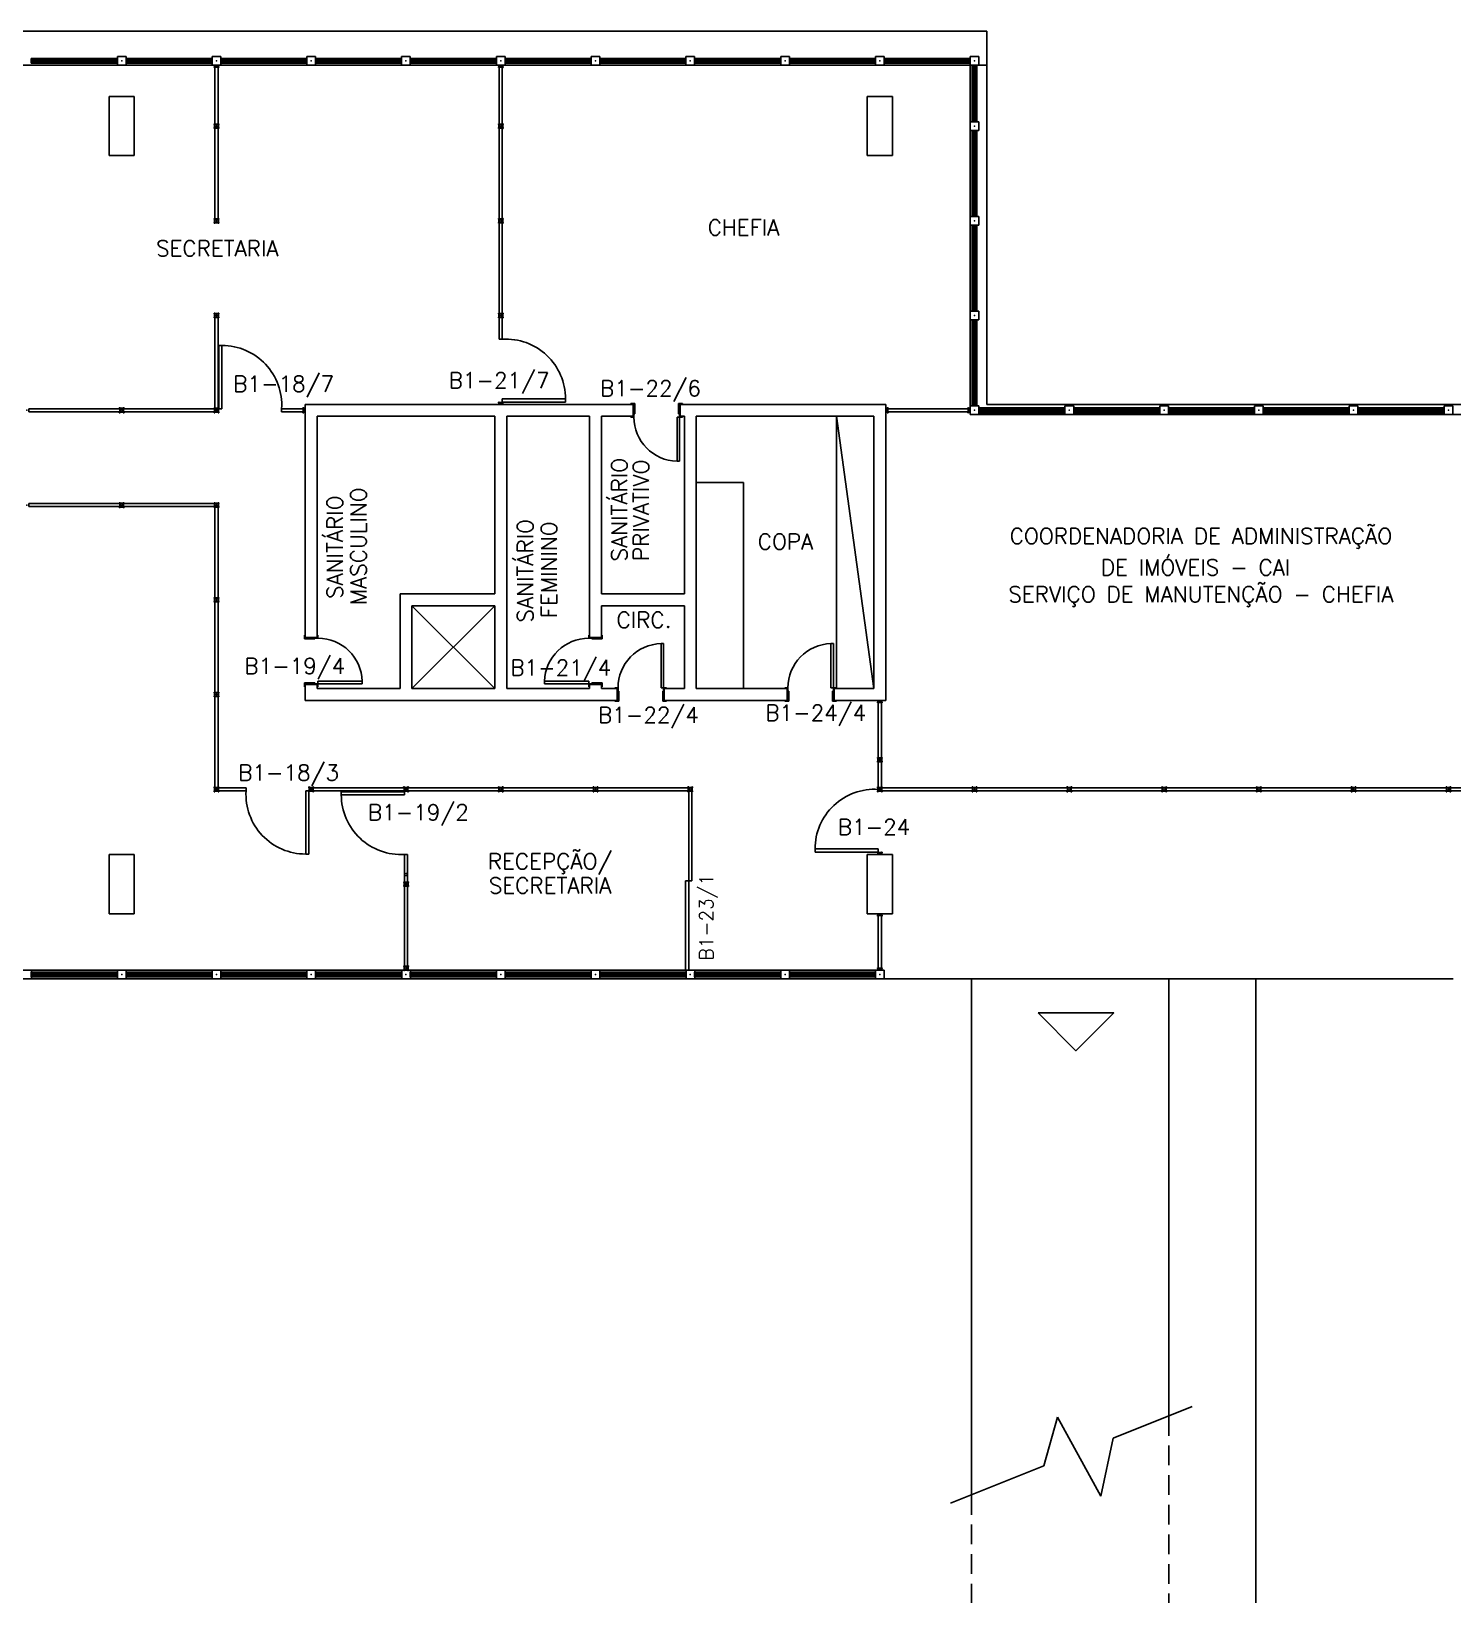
# Model space of a CAD drawing. Extents: x 297.6 to 386.7, y 146.5 to 187.4.
# Drawn here: x 318.1 to 336.1, y 166.28 to 186.08 of the extents above; entities that cross this region are included whole.
import ezdxf
from ezdxf.enums import TextEntityAlignment as Align

# ---------------------------------------------------------------- set-up
doc = ezdxf.new("R2010")
doc.units = 0
doc.header["$MEASUREMENT"] = 0
doc.linetypes.add('HIDDEN', pattern=[0.375, 0.25, -0.125])
doc.layers.get('0').update_dxf_attribs({"linetype": 'CONTINUOUS'})
for name, color, linetype in [('1', 1, 'CONTINUOUS'), ('ALV', 2, 'CONTINUOUS'), ('DIV', 2, 'CONTINUOUS'), ('ESPECIFICAÇÕES', 2, 'CONTINUOUS'), ('ESQ', 1, 'CONTINUOUS'), ('PEÇAS', 1, 'CONTINUOUS'), ('PILAR', 3, 'CONTINUOUS'), ('PISO', 1, 'CONTINUOUS'), ('PORTA', 2, 'CONTINUOUS'), ('TEXTO', 2, 'CONTINUOUS'), ('TEXTO-ENDEREÇO', 2, 'CONTINUOUS')]:
    doc.layers.add(name, color=color, linetype=linetype)
doc.styles.add('UNB-100', font='simplex.shx', dxfattribs={"height": 0.2})
doc.styles.add('UNB-100-1', font='simplex.shx', dxfattribs={"height": 0.2})

# ---------------------------------------------------------------- blocks, each defined once
blk = doc.blocks.new('DIVI12')
for p, q in [((-0.004, 0), (0.004, 0)), ((0, 0.004), (0, -0.004)), ((0.025, 0.02), (0.025, -0.02)), ((0.025, 0.02), (1.175, 0.02)), ((1.175, 0.02), (1.175, -0.02)), ((1.204, 0), (1.196, 0)), ((1.2, 0.004), (1.2, -0.004)), ((0.025, -0.02), (1.175, -0.02))]:
    blk.add_line(p, q)
blk = doc.blocks.new('MONT')
for p, q in [((-0.03, 0.03), (-0.03, 0.02)), ((-0.02, 0.03), (-0.03, 0.03)), ((-0.03, 0.02), (-0.025, 0.02)), ((-0.025, -0.02), (-0.025, 0.02)), ((-0.02, 0.025), (-0.02, 0.03)), ((-0.02, 0.025), (0.02, 0.025)), ((0.02, 0.02), (-0.02, 0.02)), ((-0.02, 0.02), (-0.02, -0.02)), ((-0.004, 0), (0.004, 0)), ((0, 0.004), (0, -0.004)), ((0.02, 0.03), (0.02, 0.025)), ((0.02, 0.03), (0.03, 0.03)), ((0.02, -0.02), (0.02, 0.02)), ((0.025, 0.02), (0.025, -0.02)), ((0.025, 0.02), (0.03, 0.02)), ((0.03, 0.03), (0.03, 0.02)), ((-0.025, -0.02), (-0.03, -0.02)), ((-0.03, -0.02), (-0.03, -0.03)), ((-0.03, -0.03), (-0.02, -0.03)), ((-0.02, -0.02), (0.02, -0.02)), ((0.02, -0.025), (-0.02, -0.025)), ((-0.02, -0.03), (-0.02, -0.025)), ((0.02, -0.03), (0.02, -0.025)), ((0.03, -0.03), (0.02, -0.03)), ((0.025, -0.02), (0.03, -0.02)), ((0.03, -0.02), (0.03, -0.03))]:
    blk.add_line(p, q)
blk = doc.blocks.new('IMONT')
for p, q in [((0, 0.025), (0.02, 0.025)), ((0, 0.025), (0, -0.025)), ((0.02, 0.02), (0.005, 0.02)), ((0.005, 0.02), (0.005, -0.02)), ((0.02, 0.03), (0.02, 0.025)), ((0.02, 0.03), (0.03, 0.03)), ((0.02, -0.02), (0.02, 0.02)), ((0.025, 0.02), (0.025, -0.02)), ((0.025, 0.02), (0.03, 0.02)), ((0.03, 0.03), (0.03, 0.02)), ((0.02, -0.025), (0, -0.025)), ((0.005, -0.02), (0.02, -0.02)), ((0.02, -0.03), (0.02, -0.025)), ((0.03, -0.03), (0.02, -0.03)), ((0.025, -0.02), (0.03, -0.02)), ((0.03, -0.02), (0.03, -0.03))]:
    blk.add_line(p, q)
blk = doc.blocks.new('PDDIV12')
at = {"color": 2}
for p, q in [((-0.07, 0.82), (-0.07, 0.02)), ((-0.03, 0.02), (-0.03, 0.82)), ((-0.825, 0.02), (-1.175, 0.02)), ((-0.825, 0.02), (-0.825, -0.02)), ((-0.07, 0.02), (-0.03, 0.02)), ((-0.01, 0), (0.01, 0)), ((0, -0.01), (0, 0.01)), ((-1.175, -0.02), (-0.825, -0.02))]:
    blk.add_line(p, q, dxfattribs=at)
for p, q in [((-0.07, 0.82), (-0.03, 0.82)), ((-1.2, 0), (-1.21, 0)), ((-1.2, 0.01), (-1.2, -0.01)), ((-1.19, 0), (-1.2, 0)), ((-1.175, 0.02), (-1.175, -0.02))]:
    blk.add_line(p, q)
at = {"color": 1}
blk.add_arc((-0.071, 0.065), 0.755, 89.8981, 183.4171, dxfattribs=at)
blk = doc.blocks.new('PRTD6')
at = {"linetype": 'Continuous'}
for p, q in [((-0.04, 0.571), (-0.01, 0.571)), ((-0.626, 0), (-0.596, 0)), ((0, 0), (0.03, 0)), ((-0.626, -0.15), (-0.596, -0.15)), ((0, -0.15), (0.03, -0.15))]:
    blk.add_line(p, q, dxfattribs=at)
for p, q in [((-0.04, 0.01), (-0.04, 0.571)), ((-0.01, 0.571), (-0.01, 0.01)), ((-0.626, 0.01), (-0.626, 0)), ((-0.586, 0.01), (-0.626, 0.01)), ((-0.596, 0), (-0.596, -0.15)), ((-0.586, -0.03), (-0.586, 0.01)), ((-0.01, 0.01), (-0.04, 0.01)), ((-0.01, 0.01), (0.03, 0.01)), ((-0.01, -0.03), (-0.01, 0.01)), ((0, 0), (0, -0.15)), ((0.03, 0.01), (0.03, 0)), ((-0.626, -0.15), (-0.626, -0.16)), ((-0.626, -0.16), (-0.576, -0.16)), ((-0.576, -0.03), (-0.586, -0.03)), ((-0.576, -0.16), (-0.576, -0.03)), ((-0.02, -0.03), (-0.01, -0.03)), ((-0.02, -0.16), (-0.02, -0.03)), ((0.03, -0.16), (-0.02, -0.16)), ((0.03, -0.15), (0.03, -0.16))]:
    blk.add_line(p, q)
blk.add_arc((-0.025, 0.01), 0.561, 91.5322, 180, dxfattribs=at)

msp = doc.modelspace()

# ---------------------------------------------------------------- linework, layer by layer
at = {"layer": '1', "linetype": 'Continuous'}
for p, q in [((328.292, 177.751), (328.292, 181.201)), ((328.292, 181.201), (328.765, 177.751))]:
    msp.add_line(p, q, dxfattribs=at)
at = {"layer": '1'}
msp.add_lwpolyline([(330.845, 173.645), (331.324, 173.166), (331.803, 173.645)], close=True, dxfattribs=at)
at = {"layer": 'ALV', "linetype": 'Continuous'}
for p, q in [((321.565, 181.351), (321.565, 178.4)), ((325.716, 181.351), (321.565, 181.351)), ((321.715, 181.201), (321.715, 178.4)), ((323.965, 181.201), (321.715, 181.201)), ((323.965, 181.201), (323.965, 178.951)), ((324.115, 181.201), (324.115, 177.751)), ((325.165, 181.201), (324.115, 181.201)), ((325.165, 181.201), (325.165, 178.4)), ((325.315, 181.201), (325.315, 178.951)), ((325.716, 181.201), (325.315, 181.201)), ((325.716, 181.351), (325.716, 181.201)), ((328.915, 181.351), (326.312, 181.351)), ((326.312, 181.201), (326.312, 181.351)), ((326.365, 181.201), (326.312, 181.201)), ((326.365, 181.201), (326.365, 178.951)), ((326.515, 181.201), (326.515, 178.951)), ((328.765, 181.201), (326.515, 181.201)), ((328.765, 177.751), (328.765, 181.201)), ((328.915, 177.601), (328.915, 181.351)), ((322.765, 178.951), (322.765, 177.751)), ((322.765, 178.951), (323.965, 178.951)), ((322.915, 178.801), (322.915, 177.751)), ((322.915, 178.801), (323.965, 178.801)), ((323.965, 178.801), (323.965, 177.751)), ((325.315, 178.951), (326.365, 178.951)), ((325.315, 178.801), (325.315, 178.4)), ((325.315, 178.801), (326.365, 178.801)), ((326.365, 178.801), (326.365, 177.751)), ((326.515, 178.951), (326.515, 177.751)), ((321.565, 178.4), (321.715, 178.4)), ((325.165, 178.4), (325.315, 178.4)), ((321.565, 177.804), (321.565, 177.601)), ((321.715, 177.804), (321.565, 177.804)), ((321.715, 177.804), (321.715, 177.751)), ((321.715, 177.751), (321.715, 177.804)), ((325.165, 177.804), (325.165, 177.751)), ((325.315, 177.804), (325.165, 177.804)), ((325.315, 177.751), (325.315, 177.804)), ((321.715, 177.751), (322.765, 177.751)), ((322.915, 177.751), (323.965, 177.751)), ((324.115, 177.751), (325.165, 177.751)), ((325.315, 177.751), (325.515, 177.751)), ((325.515, 177.751), (325.515, 177.601)), ((326.111, 177.751), (326.111, 177.601)), ((326.111, 177.751), (326.365, 177.751)), ((326.515, 177.751), (327.666, 177.751)), ((327.666, 177.601), (327.666, 177.751)), ((328.262, 177.751), (328.765, 177.751)), ((328.262, 177.751), (328.262, 177.601)), ((321.565, 177.601), (325.315, 177.601)), ((325.515, 177.601), (325.315, 177.601)), ((326.111, 177.601), (327.666, 177.601)), ((328.262, 177.601), (328.915, 177.601))]:
    msp.add_line(p, q, dxfattribs=at)
at = {"layer": 'DIV'}
for p, q in [((320.42, 184.901), (320.42, 185.622)), ((320.42, 185.622), (320.46, 185.622)), ((320.436, 185.647), (320.444, 185.647)), ((320.44, 185.651), (320.44, 185.643)), ((320.46, 184.901), (320.46, 185.622)), ((324.02, 185.622), (324.06, 185.622)), ((324.02, 184.901), (324.02, 185.622)), ((324.036, 185.647), (324.044, 185.647)), ((324.04, 185.651), (324.04, 185.643)), ((324.06, 184.901), (324.06, 185.622)), ((320.42, 184.901), (320.46, 184.901)), ((320.436, 184.876), (320.444, 184.876)), ((320.44, 184.872), (320.44, 184.88)), ((324.02, 184.901), (324.06, 184.901)), ((324.036, 184.876), (324.044, 184.876)), ((324.04, 184.872), (324.04, 184.88)), ((320.46, 183.651), (320.42, 183.651)), ((320.444, 183.676), (320.436, 183.676)), ((320.44, 183.68), (320.44, 183.672)), ((324.06, 183.651), (324.02, 183.651)), ((324.044, 183.676), (324.036, 183.676)), ((324.04, 183.68), (324.04, 183.672)), ((320.46, 182.451), (320.42, 182.451)), ((320.444, 182.476), (320.436, 182.476)), ((320.44, 182.48), (320.44, 182.472)), ((324.02, 182.451), (324.02, 182.176)), ((324.06, 182.451), (324.02, 182.451)), ((324.044, 182.476), (324.036, 182.476)), ((324.04, 182.48), (324.04, 182.472)), ((324.06, 182.176), (324.06, 182.451)), ((324.06, 182.176), (324.02, 182.176)), ((320.51, 182.096), (320.47, 182.096)), ((320.47, 181.296), (320.47, 182.096)), ((320.51, 182.096), (320.51, 181.296)), ((324.06, 181.421), (324.06, 181.381)), ((324.86, 181.421), (324.06, 181.421)), ((324.06, 181.381), (324.86, 181.381)), ((324.86, 181.421), (324.86, 181.381)), ((319.26, 181.251), (319.22, 181.251)), ((319.244, 181.276), (319.236, 181.276)), ((319.24, 181.28), (319.24, 181.272)), ((320.46, 181.251), (320.42, 181.251)), ((320.45, 181.276), (320.43, 181.276)), ((320.444, 181.276), (320.436, 181.276)), ((320.44, 181.266), (320.44, 181.286)), ((320.44, 181.28), (320.44, 181.272)), ((320.51, 181.296), (320.47, 181.296)), ((321.265, 181.296), (321.54, 181.296)), ((321.265, 181.296), (321.265, 181.256)), ((321.54, 181.256), (321.265, 181.256)), ((321.54, 181.296), (321.54, 181.256)), ((324.03, 181.351), (324.05, 181.351)), ((324.04, 181.361), (324.04, 181.341)), ((328.94, 181.296), (328.945, 181.296)), ((328.94, 181.296), (328.94, 181.256)), ((328.94, 181.296), (329.03, 181.296)), ((328.94, 181.256), (328.945, 181.256)), ((328.94, 181.256), (329.03, 181.256)), ((329.025, 181.296), (329.96, 181.296)), ((329.025, 181.256), (329.96, 181.256)), ((329.96, 181.296), (329.96, 181.256)), ((329.989, 181.276), (329.981, 181.276)), ((329.985, 181.28), (329.985, 181.272)), ((319.26, 180.051), (319.22, 180.051)), ((319.244, 180.076), (319.236, 180.076)), ((319.24, 180.08), (319.24, 180.072)), ((320.46, 180.051), (320.42, 180.051)), ((320.444, 180.076), (320.436, 180.076)), ((320.44, 180.08), (320.44, 180.072)), ((320.46, 178.851), (320.42, 178.851)), ((320.444, 178.876), (320.436, 178.876)), ((320.44, 178.88), (320.44, 178.872)), ((320.46, 177.651), (320.42, 177.651)), ((320.444, 177.676), (320.436, 177.676)), ((320.44, 177.68), (320.44, 177.672)), ((328.82, 177.576), (328.82, 176.876)), ((328.86, 177.576), (328.86, 176.876)), ((320.46, 176.451), (320.42, 176.451)), ((322.86, 176.451), (322.82, 176.451)), ((322.844, 176.476), (322.836, 176.476)), ((322.84, 176.48), (322.84, 176.472)), ((324.06, 176.451), (324.02, 176.451)), ((324.044, 176.476), (324.036, 176.476)), ((324.04, 176.48), (324.04, 176.472)), ((325.26, 176.451), (325.22, 176.451)), ((325.244, 176.476), (325.236, 176.476)), ((325.24, 176.48), (325.24, 176.472)), ((326.46, 176.451), (326.42, 176.451)), ((326.444, 176.476), (326.436, 176.476)), ((326.44, 176.48), (326.44, 176.472)), ((328.86, 176.451), (328.82, 176.451)), ((328.844, 176.476), (328.836, 176.476)), ((328.84, 176.48), (328.84, 176.472)), ((330.06, 176.451), (330.02, 176.451)), ((330.044, 176.476), (330.036, 176.476)), ((330.04, 176.48), (330.04, 176.472)), ((331.26, 176.451), (331.22, 176.451)), ((331.244, 176.476), (331.236, 176.476)), ((331.24, 176.48), (331.24, 176.472)), ((332.46, 176.451), (332.42, 176.451)), ((332.444, 176.476), (332.436, 176.476)), ((332.44, 176.48), (332.44, 176.472)), ((333.66, 176.451), (333.62, 176.451)), ((333.644, 176.476), (333.636, 176.476)), ((333.64, 176.48), (333.64, 176.472)), ((334.86, 176.451), (334.82, 176.451)), ((334.844, 176.476), (334.836, 176.476)), ((334.84, 176.48), (334.84, 176.472)), ((336.044, 176.476), (336.036, 176.476)), ((336.04, 176.48), (336.04, 176.472)), ((328.86, 175.676), (328.82, 175.676)), ((328.86, 175.676), (328.82, 175.676)), ((328.844, 175.651), (328.836, 175.651)), ((328.84, 175.647), (328.84, 175.655)), ((322.861, 175.251), (322.821, 175.251)), ((322.845, 175.276), (322.837, 175.276)), ((322.841, 175.28), (322.841, 175.272)), ((328.86, 174.876), (328.82, 174.876)), ((328.86, 174.876), (328.82, 174.876)), ((328.82, 174.211), (328.82, 174.876)), ((328.844, 174.901), (328.836, 174.901)), ((328.84, 174.905), (328.84, 174.897)), ((328.86, 174.211), (328.86, 174.876)), ((322.861, 174.186), (322.821, 174.186)), ((322.845, 174.211), (322.837, 174.211)), ((322.841, 174.215), (322.841, 174.207)), ((328.86, 174.211), (328.82, 174.211)), ((328.844, 174.186), (328.836, 174.186)), ((328.84, 174.182), (328.84, 174.19))]:
    msp.add_line(p, q, dxfattribs=at)
at = {"layer": 'DIV', "linetype": 'Continuous'}
for p, q in [((326.42, 176.446), (326.42, 174.186)), ((326.46, 176.446), (326.46, 175.316)), ((326.38, 175.316), (326.38, 174.186)), ((326.38, 175.316), (326.46, 175.316))]:
    msp.add_line(p, q, dxfattribs=at)
at = {"layer": 'DIV', "color": 1}
msp.add_arc((324.105, 181.423), 0.755, 359.8981, 93.4171, dxfattribs=at)
at = {"layer": 'DIV'}
msp.add_arc((320.512, 181.341), 0.755, 356.5829, 90.1019, dxfattribs=at)
at = {"layer": 'ESQ'}
for p, q in [((318.095, 185.672), (318.095, 185.732)), ((318.095, 185.732), (319.185, 185.732)), ((319.295, 185.757), (319.185, 185.757)), ((319.185, 185.647), (319.185, 185.757)), ((319.185, 185.672), (319.185, 185.732)), ((319.295, 185.647), (319.295, 185.757)), ((319.295, 185.732), (320.385, 185.732)), ((319.295, 185.672), (319.295, 185.732)), ((320.385, 185.647), (320.385, 185.757)), ((320.495, 185.757), (320.385, 185.757)), ((320.385, 185.672), (320.385, 185.732)), ((320.495, 185.647), (320.495, 185.757)), ((320.495, 185.732), (321.585, 185.732)), ((320.495, 185.672), (320.495, 185.732)), ((321.695, 185.757), (321.585, 185.757)), ((321.585, 185.647), (321.585, 185.757)), ((321.585, 185.672), (321.585, 185.732)), ((321.695, 185.647), (321.695, 185.757)), ((321.695, 185.672), (321.695, 185.732)), ((321.695, 185.732), (322.785, 185.732)), ((322.895, 185.757), (322.785, 185.757)), ((322.785, 185.647), (322.785, 185.757)), ((322.785, 185.672), (322.785, 185.732)), ((322.895, 185.647), (322.895, 185.757)), ((322.895, 185.672), (322.895, 185.732)), ((322.895, 185.732), (323.985, 185.732)), ((324.095, 185.757), (323.985, 185.757)), ((323.985, 185.647), (323.985, 185.757)), ((323.985, 185.672), (323.985, 185.732)), ((324.095, 185.647), (324.095, 185.757)), ((324.095, 185.672), (324.095, 185.732)), ((324.095, 185.732), (325.185, 185.732)), ((325.295, 185.757), (325.185, 185.757)), ((325.185, 185.647), (325.185, 185.757)), ((325.185, 185.672), (325.185, 185.732)), ((325.295, 185.647), (325.295, 185.757)), ((325.295, 185.672), (325.295, 185.732)), ((325.295, 185.732), (326.385, 185.732)), ((326.495, 185.757), (326.385, 185.757)), ((326.385, 185.647), (326.385, 185.757)), ((326.385, 185.672), (326.385, 185.732)), ((326.495, 185.647), (326.495, 185.757)), ((326.495, 185.732), (327.585, 185.732)), ((326.495, 185.672), (326.495, 185.732)), ((327.695, 185.757), (327.585, 185.757)), ((327.585, 185.647), (327.585, 185.757)), ((327.585, 185.672), (327.585, 185.732)), ((327.695, 185.647), (327.695, 185.757)), ((327.695, 185.732), (328.785, 185.732)), ((327.695, 185.672), (327.695, 185.732)), ((328.895, 185.757), (328.785, 185.757)), ((328.785, 185.647), (328.785, 185.757)), ((328.785, 185.672), (328.785, 185.732)), ((328.895, 185.647), (328.895, 185.757)), ((328.895, 185.672), (328.895, 185.732)), ((328.895, 185.732), (329.985, 185.732)), ((330.095, 185.757), (329.985, 185.757)), ((329.985, 185.647), (329.985, 185.757)), ((329.985, 185.672), (329.985, 185.732)), ((330.095, 185.647), (330.095, 185.757)), ((318.095, 185.712), (319.185, 185.712)), ((318.095, 185.692), (319.185, 185.692)), ((318.095, 185.672), (319.185, 185.672)), ((319.295, 185.647), (319.185, 185.647)), ((319.244, 185.702), (319.236, 185.702)), ((319.236, 185.702), (319.244, 185.702)), ((319.24, 185.698), (319.24, 185.706)), ((319.24, 185.698), (319.24, 185.706)), ((319.295, 185.712), (320.385, 185.712)), ((319.295, 185.692), (320.385, 185.692)), ((319.295, 185.672), (320.385, 185.672)), ((320.495, 185.647), (320.385, 185.647)), ((320.436, 185.702), (320.444, 185.702)), ((320.444, 185.702), (320.436, 185.702)), ((320.44, 185.698), (320.44, 185.706)), ((320.44, 185.698), (320.44, 185.706)), ((320.495, 185.712), (321.585, 185.712)), ((320.495, 185.692), (321.585, 185.692)), ((320.495, 185.672), (321.585, 185.672)), ((321.695, 185.647), (321.585, 185.647)), ((321.644, 185.702), (321.636, 185.702)), ((321.636, 185.702), (321.644, 185.702)), ((321.64, 185.698), (321.64, 185.706)), ((321.64, 185.698), (321.64, 185.706)), ((321.695, 185.712), (322.785, 185.712)), ((321.695, 185.692), (322.785, 185.692)), ((321.695, 185.672), (322.785, 185.672)), ((322.895, 185.647), (322.785, 185.647)), ((322.836, 185.702), (322.844, 185.702)), ((322.844, 185.702), (322.836, 185.702)), ((322.84, 185.698), (322.84, 185.706)), ((322.84, 185.698), (322.84, 185.706)), ((322.895, 185.712), (323.985, 185.712)), ((322.895, 185.692), (323.985, 185.692)), ((322.895, 185.672), (323.985, 185.672)), ((324.095, 185.647), (323.985, 185.647)), ((324.044, 185.702), (324.036, 185.702)), ((324.036, 185.702), (324.044, 185.702)), ((324.04, 185.698), (324.04, 185.706)), ((324.04, 185.698), (324.04, 185.706)), ((324.095, 185.712), (325.185, 185.712)), ((324.095, 185.692), (325.185, 185.692)), ((324.095, 185.672), (325.185, 185.672)), ((325.295, 185.647), (325.185, 185.647)), ((325.244, 185.702), (325.236, 185.702)), ((325.236, 185.702), (325.244, 185.702)), ((325.24, 185.698), (325.24, 185.706)), ((325.24, 185.698), (325.24, 185.706)), ((325.295, 185.712), (326.385, 185.712)), ((325.295, 185.692), (326.385, 185.692)), ((325.295, 185.672), (326.385, 185.672)), ((326.495, 185.647), (326.385, 185.647)), ((326.436, 185.702), (326.444, 185.702)), ((326.444, 185.702), (326.436, 185.702)), ((326.44, 185.698), (326.44, 185.706)), ((326.44, 185.698), (326.44, 185.706)), ((326.495, 185.712), (327.585, 185.712)), ((326.495, 185.692), (327.585, 185.692)), ((326.495, 185.672), (327.585, 185.672)), ((327.695, 185.647), (327.585, 185.647)), ((327.644, 185.702), (327.636, 185.702)), ((327.636, 185.702), (327.644, 185.702)), ((327.64, 185.698), (327.64, 185.706)), ((327.64, 185.698), (327.64, 185.706)), ((327.695, 185.712), (328.785, 185.712)), ((327.695, 185.692), (328.785, 185.692)), ((327.695, 185.672), (328.785, 185.672)), ((328.895, 185.647), (328.785, 185.647)), ((328.836, 185.702), (328.844, 185.702)), ((328.844, 185.702), (328.836, 185.702)), ((328.84, 185.698), (328.84, 185.706)), ((328.84, 185.698), (328.84, 185.706)), ((328.895, 185.712), (329.985, 185.712)), ((328.895, 185.692), (329.985, 185.692)), ((328.895, 185.672), (329.985, 185.672)), ((330.095, 185.647), (329.985, 185.647)), ((330.01, 185.647), (330.07, 185.647)), ((330.01, 185.647), (330.01, 184.931)), ((330.03, 185.647), (330.03, 184.931)), ((330.044, 185.702), (330.036, 185.702)), ((330.036, 185.702), (330.044, 185.702)), ((330.04, 185.698), (330.04, 185.706)), ((330.04, 185.706), (330.04, 185.698)), ((330.05, 185.647), (330.05, 184.931)), ((330.07, 185.647), (330.07, 184.931)), ((330.095, 184.931), (329.985, 184.931)), ((329.985, 184.821), (329.985, 184.931)), ((330.095, 184.821), (329.985, 184.821)), ((330.01, 184.931), (330.07, 184.931)), ((330.01, 184.821), (330.01, 183.731)), ((330.01, 184.821), (330.07, 184.821)), ((330.03, 184.821), (330.03, 183.731)), ((330.036, 184.876), (330.044, 184.876)), ((330.036, 184.876), (330.044, 184.876)), ((330.04, 184.88), (330.04, 184.872)), ((330.04, 184.872), (330.04, 184.88)), ((330.05, 184.821), (330.05, 183.731)), ((330.07, 184.821), (330.07, 183.731)), ((330.095, 184.821), (330.095, 184.931)), ((330.095, 183.731), (329.985, 183.731)), ((329.985, 183.621), (329.985, 183.731)), ((330.095, 183.621), (329.985, 183.621)), ((330.01, 183.731), (330.07, 183.731)), ((330.01, 183.621), (330.01, 182.531)), ((330.01, 183.621), (330.07, 183.621)), ((330.03, 183.621), (330.03, 182.531)), ((330.036, 183.676), (330.044, 183.676)), ((330.036, 183.676), (330.044, 183.676)), ((330.04, 183.68), (330.04, 183.672)), ((330.04, 183.672), (330.04, 183.68)), ((330.05, 183.621), (330.05, 182.531)), ((330.07, 183.621), (330.07, 182.531)), ((330.095, 183.621), (330.095, 183.731)), ((330.095, 182.531), (329.985, 182.531)), ((329.985, 182.421), (329.985, 182.531)), ((330.095, 182.421), (329.985, 182.421)), ((330.01, 182.531), (330.07, 182.531)), ((330.01, 182.421), (330.01, 181.331)), ((330.01, 182.421), (330.07, 182.421)), ((330.03, 182.421), (330.03, 181.331)), ((330.036, 182.476), (330.044, 182.476)), ((330.036, 182.476), (330.044, 182.476)), ((330.04, 182.48), (330.04, 182.472)), ((330.04, 182.472), (330.04, 182.48)), ((330.05, 182.421), (330.05, 181.331)), ((330.07, 182.421), (330.07, 181.331)), ((330.095, 182.421), (330.095, 182.531)), ((330.095, 181.331), (329.985, 181.331)), ((329.985, 181.221), (329.985, 181.331)), ((330.095, 181.221), (329.985, 181.221)), ((330.01, 181.331), (330.07, 181.331)), ((330.036, 181.276), (330.044, 181.276)), ((330.036, 181.276), (330.044, 181.276)), ((330.04, 181.272), (330.04, 181.28)), ((330.04, 181.272), (330.04, 181.28)), ((330.095, 181.221), (330.095, 181.331)), ((330.095, 181.246), (330.095, 181.306)), ((330.095, 181.306), (331.185, 181.306)), ((330.095, 181.286), (331.185, 181.286)), ((330.095, 181.266), (331.185, 181.266)), ((330.095, 181.246), (331.185, 181.246)), ((331.295, 181.331), (331.185, 181.331)), ((331.185, 181.221), (331.185, 181.331)), ((331.185, 181.246), (331.185, 181.306)), ((331.295, 181.221), (331.185, 181.221)), ((331.236, 181.276), (331.244, 181.276)), ((331.244, 181.276), (331.236, 181.276)), ((331.24, 181.272), (331.24, 181.28)), ((331.24, 181.272), (331.24, 181.28)), ((331.295, 181.221), (331.295, 181.331)), ((331.295, 181.246), (331.295, 181.306)), ((331.295, 181.306), (332.385, 181.306)), ((331.295, 181.286), (332.385, 181.286)), ((331.295, 181.266), (332.385, 181.266)), ((331.295, 181.246), (332.385, 181.246)), ((332.495, 181.331), (332.385, 181.331)), ((332.385, 181.221), (332.385, 181.331)), ((332.385, 181.246), (332.385, 181.306)), ((332.495, 181.221), (332.385, 181.221)), ((332.444, 181.276), (332.436, 181.276)), ((332.436, 181.276), (332.444, 181.276)), ((332.44, 181.272), (332.44, 181.28)), ((332.44, 181.272), (332.44, 181.28)), ((332.495, 181.221), (332.495, 181.331)), ((332.495, 181.246), (332.495, 181.306)), ((332.495, 181.306), (333.585, 181.306)), ((332.495, 181.286), (333.585, 181.286)), ((332.495, 181.266), (333.585, 181.266)), ((332.495, 181.246), (333.585, 181.246)), ((333.695, 181.331), (333.585, 181.331)), ((333.585, 181.221), (333.585, 181.331)), ((333.585, 181.246), (333.585, 181.306)), ((333.695, 181.221), (333.585, 181.221)), ((333.644, 181.276), (333.636, 181.276)), ((333.636, 181.276), (333.644, 181.276)), ((333.64, 181.272), (333.64, 181.28)), ((333.64, 181.272), (333.64, 181.28)), ((333.695, 181.221), (333.695, 181.331)), ((333.695, 181.306), (334.785, 181.306)), ((333.695, 181.246), (333.695, 181.306)), ((333.695, 181.286), (334.785, 181.286)), ((333.695, 181.266), (334.785, 181.266)), ((333.695, 181.246), (334.785, 181.246)), ((334.895, 181.331), (334.785, 181.331)), ((334.785, 181.221), (334.785, 181.331)), ((334.785, 181.246), (334.785, 181.306)), ((334.895, 181.221), (334.785, 181.221)), ((334.836, 181.276), (334.844, 181.276)), ((334.844, 181.276), (334.836, 181.276)), ((334.84, 181.272), (334.84, 181.28)), ((334.84, 181.272), (334.84, 181.28)), ((334.895, 181.221), (334.895, 181.331)), ((334.895, 181.246), (334.895, 181.306)), ((334.895, 181.306), (335.985, 181.306)), ((334.895, 181.286), (335.985, 181.286)), ((334.895, 181.266), (335.985, 181.266)), ((334.895, 181.246), (335.985, 181.246)), ((336.095, 181.331), (335.985, 181.331)), ((335.985, 181.221), (335.985, 181.331)), ((335.985, 181.246), (335.985, 181.306)), ((336.095, 181.221), (335.985, 181.221)), ((336.044, 181.276), (336.036, 181.276)), ((336.036, 181.276), (336.044, 181.276)), ((336.04, 181.272), (336.04, 181.28)), ((336.04, 181.272), (336.04, 181.28)), ((336.095, 181.221), (336.095, 181.331)), ((317.986, 174.076), (318.096, 174.076)), ((318.095, 174.101), (318.095, 174.161)), ((318.095, 174.161), (319.185, 174.161)), ((318.095, 174.141), (319.185, 174.141)), ((318.095, 174.121), (319.185, 174.121)), ((318.095, 174.101), (319.185, 174.101)), ((318.096, 174.186), (318.096, 174.076)), ((319.185, 174.101), (319.185, 174.161)), ((319.186, 174.186), (319.296, 174.186)), ((319.186, 174.186), (319.186, 174.076)), ((319.186, 174.076), (319.296, 174.076)), ((319.244, 174.131), (319.236, 174.131)), ((319.236, 174.131), (319.244, 174.131)), ((319.24, 174.127), (319.24, 174.135)), ((319.24, 174.127), (319.24, 174.135)), ((319.295, 174.161), (320.385, 174.161)), ((319.295, 174.101), (319.295, 174.161)), ((319.295, 174.141), (320.385, 174.141)), ((319.295, 174.121), (320.385, 174.121)), ((319.295, 174.101), (320.385, 174.101)), ((319.296, 174.186), (319.296, 174.076)), ((320.385, 174.101), (320.385, 174.161)), ((320.386, 174.186), (320.386, 174.076)), ((320.386, 174.186), (320.496, 174.186)), ((320.386, 174.076), (320.496, 174.076)), ((320.436, 174.131), (320.444, 174.131)), ((320.444, 174.131), (320.436, 174.131)), ((320.44, 174.127), (320.44, 174.135)), ((320.44, 174.127), (320.44, 174.135)), ((320.495, 174.161), (321.585, 174.161)), ((320.495, 174.101), (320.495, 174.161)), ((320.495, 174.141), (321.585, 174.141)), ((320.495, 174.121), (321.585, 174.121)), ((320.495, 174.101), (321.585, 174.101)), ((320.496, 174.186), (320.496, 174.076)), ((321.585, 174.101), (321.585, 174.161)), ((321.586, 174.186), (321.696, 174.186)), ((321.586, 174.186), (321.586, 174.076)), ((321.586, 174.076), (321.696, 174.076)), ((321.644, 174.131), (321.636, 174.131)), ((321.636, 174.131), (321.644, 174.131)), ((321.64, 174.127), (321.64, 174.135)), ((321.64, 174.127), (321.64, 174.135)), ((321.695, 174.101), (321.695, 174.161)), ((321.695, 174.161), (322.785, 174.161)), ((321.695, 174.141), (322.785, 174.141)), ((321.695, 174.121), (322.785, 174.121)), ((321.695, 174.101), (322.785, 174.101)), ((321.696, 174.186), (321.696, 174.076)), ((322.785, 174.101), (322.785, 174.161)), ((322.786, 174.186), (322.896, 174.186)), ((322.786, 174.186), (322.786, 174.076)), ((322.786, 174.076), (322.896, 174.076)), ((322.836, 174.131), (322.844, 174.131)), ((322.844, 174.131), (322.836, 174.131)), ((322.84, 174.127), (322.84, 174.135)), ((322.84, 174.127), (322.84, 174.135)), ((322.895, 174.101), (322.895, 174.161)), ((322.895, 174.161), (323.985, 174.161)), ((322.895, 174.141), (323.985, 174.141)), ((322.895, 174.121), (323.985, 174.121)), ((322.895, 174.101), (323.985, 174.101)), ((322.896, 174.186), (322.896, 174.076)), ((323.985, 174.101), (323.985, 174.161)), ((323.986, 174.186), (324.096, 174.186)), ((323.986, 174.186), (323.986, 174.076)), ((323.986, 174.076), (324.096, 174.076)), ((324.044, 174.131), (324.036, 174.131)), ((324.036, 174.131), (324.044, 174.131)), ((324.04, 174.127), (324.04, 174.135)), ((324.04, 174.127), (324.04, 174.135)), ((324.095, 174.101), (324.095, 174.161)), ((324.095, 174.161), (325.185, 174.161)), ((324.095, 174.141), (325.185, 174.141)), ((324.095, 174.121), (325.185, 174.121)), ((324.095, 174.101), (325.185, 174.101)), ((324.096, 174.186), (324.096, 174.076)), ((325.185, 174.101), (325.185, 174.161)), ((325.186, 174.186), (325.296, 174.186)), ((325.186, 174.186), (325.186, 174.076)), ((325.186, 174.076), (325.296, 174.076)), ((325.244, 174.131), (325.236, 174.131)), ((325.236, 174.131), (325.244, 174.131)), ((325.24, 174.127), (325.24, 174.135)), ((325.24, 174.127), (325.24, 174.135)), ((325.295, 174.101), (325.295, 174.161)), ((325.295, 174.161), (326.385, 174.161)), ((325.295, 174.141), (326.385, 174.141)), ((325.295, 174.121), (326.385, 174.121)), ((325.295, 174.101), (326.385, 174.101)), ((325.296, 174.186), (325.296, 174.076)), ((326.385, 174.101), (326.385, 174.161)), ((326.386, 174.186), (326.496, 174.186)), ((326.386, 174.186), (326.386, 174.076)), ((326.386, 174.076), (326.496, 174.076)), ((326.436, 174.131), (326.444, 174.131)), ((326.444, 174.131), (326.436, 174.131)), ((326.44, 174.127), (326.44, 174.135)), ((326.44, 174.127), (326.44, 174.135)), ((326.495, 174.161), (327.585, 174.161)), ((326.495, 174.101), (326.495, 174.161)), ((326.495, 174.141), (327.585, 174.141)), ((326.495, 174.121), (327.585, 174.121)), ((326.495, 174.101), (327.585, 174.101)), ((326.496, 174.186), (326.496, 174.076)), ((327.585, 174.101), (327.585, 174.161)), ((327.586, 174.186), (327.696, 174.186)), ((327.586, 174.186), (327.586, 174.076)), ((327.586, 174.076), (327.696, 174.076)), ((327.644, 174.131), (327.636, 174.131)), ((327.636, 174.131), (327.644, 174.131)), ((327.64, 174.127), (327.64, 174.135)), ((327.64, 174.127), (327.64, 174.135)), ((327.695, 174.161), (328.785, 174.161)), ((327.695, 174.101), (327.695, 174.161)), ((327.695, 174.141), (328.785, 174.141)), ((327.695, 174.121), (328.785, 174.121)), ((327.695, 174.101), (328.785, 174.101)), ((327.696, 174.186), (327.696, 174.076)), ((328.785, 174.101), (328.785, 174.161)), ((328.786, 174.186), (328.896, 174.186)), ((328.786, 174.186), (328.786, 174.076)), ((328.786, 174.076), (328.896, 174.076)), ((328.844, 174.131), (328.836, 174.131)), ((328.84, 174.127), (328.84, 174.135)), ((328.896, 174.186), (328.896, 174.076))]:
    msp.add_line(p, q, dxfattribs=at)
at = {"layer": 'ESQ', "linetype": 'Continuous'}
for p, q in [((329.985, 185.647), (329.985, 181.331)), ((330.095, 181.221), (337.185, 181.221)), ((300.096, 174.186), (328.786, 174.186))]:
    msp.add_line(p, q, dxfattribs=at)
at = {"layer": 'PEÇAS', "linetype": 'Continuous'}
for p, q in [((326.515, 180.361), (327.115, 180.361)), ((327.115, 180.361), (327.115, 177.751)), ((322.915, 178.801), (323.965, 177.751)), ((322.915, 177.751), (323.965, 178.801))]:
    msp.add_line(p, q, dxfattribs=at)
at = {"layer": 'PILAR'}
for p, q in [((319.4, 185.251), (319.08, 185.251)), ((319.08, 185.251), (319.08, 184.501)), ((319.4, 184.501), (319.4, 185.251)), ((329, 185.251), (328.68, 185.251)), ((328.68, 185.251), (328.68, 184.501)), ((329, 184.501), (329, 185.251)), ((319.08, 184.501), (319.4, 184.501)), ((328.68, 184.501), (329, 184.501)), ((319.4, 175.651), (319.08, 175.651)), ((319.08, 175.651), (319.08, 174.901)), ((319.4, 174.901), (319.4, 175.651)), ((329, 175.651), (328.68, 175.651)), ((328.68, 175.651), (328.68, 174.901)), ((329, 174.901), (329, 175.651)), ((319.08, 174.901), (319.4, 174.901)), ((328.68, 174.901), (329, 174.901))]:
    msp.add_line(p, q, dxfattribs=at)
at = {"layer": 'PISO', "linetype": 'Continuous'}
for p, q in [((297.64, 186.076), (330.195, 186.076)), ((330.195, 186.076), (330.195, 181.351)), ((300.085, 185.647), (330.19, 185.647)), ((330.195, 181.351), (337.285, 181.351)), ((297.64, 174.076), (330, 174.076)), ((332.5, 174.076), (333.6, 174.076)), ((330.918, 167.907), (331.09, 168.526)), ((331.09, 168.526), (331.64, 167.526)), ((331.794, 168.257), (332.797, 168.658)), ((331.64, 167.526), (331.794, 168.257)), ((329.737, 167.434), (330.918, 167.907))]:
    msp.add_line(p, q, dxfattribs=at)
at = {"layer": 'PISO'}
for p, q in [((329.1, 174.076), (330, 174.076)), ((330, 167.54), (330, 174.076)), ((330, 174.076), (336.1, 174.076)), ((332.5, 168.54), (332.5, 174.076)), ((332.5, 174.076), (333.6, 174.076)), ((333.6, 158.526), (333.6, 174.076))]:
    msp.add_line(p, q, dxfattribs=at)
at = {"layer": 'PISO', "linetype": 'HIDDEN'}
for p, q in [((332.5, 168.54), (332.5, 158.526)), ((330, 167.54), (330, 158.526))]:
    msp.add_line(p, q, dxfattribs=at)

# ---------------------------------------------------------------- block references
at = {"layer": 'DIV', "linetype": 'Continuous'}
for name, p, rotation in [('IMONT', (320.44, 185.647), 270), ('IMONT', (324.04, 185.647), 270), ('IMONT', (324.04, 181.351), 90), ('IMONT', (321.565, 181.276), 180), ('IMONT', (329.985, 181.276), 180), ('IMONT', (328.84, 177.601), 270), ('PDDIV12', (322.841, 176.476), 90), ('IMONT', (328.84, 174.901), 270)]:
    msp.add_blockref(name, p, dxfattribs=dict(at, rotation=rotation))
for name, p in [('MONT', (320.44, 184.876)), ('MONT', (324.04, 184.876)), ('IMONT', (328.915, 181.276)), ('MONT', (328.84, 176.851))]:
    msp.add_blockref(name, p, dxfattribs=at)
at = {"layer": 'DIV', "linetype": 'Continuous', "xscale": -1}
for name, p, rotation in [('DIVI12', (320.44, 183.676), 270), ('DIVI12', (324.04, 183.676), 270), ('MONT', (320.44, 183.676), 180), ('MONT', (324.04, 183.676), 180), ('DIVI12', (324.04, 182.476), 270), ('MONT', (320.44, 182.476), 180), ('DIVI12', (320.44, 181.276), 270), ('MONT', (324.04, 182.476), 180), ('DIVI12', (318.04, 181.276), 180), ('MONT', (319.24, 181.276), 180), ('DIVI12', (319.24, 181.276), 180), ('MONT', (320.44, 181.276), 180), ('DIVI12', (318.04, 180.076), 180), ('MONT', (319.24, 180.076), 180), ('DIVI12', (319.24, 180.076), 180), ('MONT', (320.44, 180.076), 180), ('DIVI12', (320.44, 178.876), 270), ('MONT', (320.44, 178.876), 180), ('DIVI12', (320.44, 177.676), 270), ('MONT', (320.44, 177.676), 180), ('DIVI12', (320.44, 176.476), 270), ('PDDIV12', (328.84, 175.651), 90), ('MONT', (320.44, 176.476), 180), ('PDDIV12', (321.64, 176.476), 180), ('MONT', (321.64, 176.476), 180), ('DIVI12', (321.64, 176.476), 180), ('MONT', (322.84, 176.476), 180), ('DIVI12', (322.84, 176.476), 180), ('MONT', (324.04, 176.476), 180), ('DIVI12', (324.04, 176.476), 180), ('MONT', (325.24, 176.476), 180), ('DIVI12', (325.24, 176.476), 180), ('MONT', (326.44, 176.476), 180), ('MONT', (328.84, 176.476), 180), ('DIVI12', (328.84, 176.476), 180), ('MONT', (330.04, 176.476), 180), ('DIVI12', (330.04, 176.476), 180), ('MONT', (331.24, 176.476), 180), ('DIVI12', (331.24, 176.476), 180), ('MONT', (332.44, 176.476), 180), ('DIVI12', (332.44, 176.476), 180), ('MONT', (333.64, 176.476), 180), ('DIVI12', (333.64, 176.476), 180), ('MONT', (334.84, 176.476), 180), ('DIVI12', (334.84, 176.476), 180), ('MONT', (336.04, 176.476), 180), ('DIVI12', (336.04, 176.476), 180), ('IMONT', (328.84, 175.651), 270), ('MONT', (322.841, 175.276), 180), ('DIVI12', (322.841, 174.211), 270), ('MONT', (322.841, 174.211), 180), ('IMONT', (328.84, 174.186), 270)]:
    msp.add_blockref(name, p, dxfattribs=dict(at, rotation=rotation))
at = {"layer": 'PORTA', "linetype": 'Continuous', "xscale": -1}
for p, rotation in [((326.312, 181.201), 180), ((325.165, 177.804), 90)]:
    msp.add_blockref('PRTD6', p, dxfattribs=dict(at, rotation=rotation))
at = {"layer": 'PORTA', "linetype": 'Continuous', "rotation": 270}
msp.add_blockref('PRTD6', (321.715, 177.804), dxfattribs=at)
at = {"layer": 'PORTA', "linetype": 'Continuous'}
for p in [(326.111, 177.751), (328.262, 177.751)]:
    msp.add_blockref('PRTD6', p, dxfattribs=at)

# ---------------------------------------------------------------- texts
at = {"layer": 'ESPECIFICAÇÕES', "style": 'UNB-100'}
msp.add_text('B1-23/1', height=0.1715, rotation=90, dxfattribs=at).set_placement((326.729, 174.309))
at = {"layer": 'TEXTO', "linetype": 'Continuous', "style": 'UNB-100'}
for s, p in [('CHEFIA', (327.115, 183.491)), ('SECRETARIA', (320.451, 183.226)), ('COORDENADORIA DE ADMINISTRAÇÃO', (332.907, 179.583)), ('COPA', (327.646, 179.513)), ('DE IMÓVEIS - CAI', (332.839, 179.186)), ('SERVIÇO DE MANUTENÇÃO - CHEFIA', (332.907, 178.846)), ('CIRC.', (325.854, 178.522)), ('RECEPÇÃO/', (324.665, 175.464)), ('SECRETARIA', (324.665, 175.158))]:
    msp.add_text(s, height=0.2, dxfattribs=at).set_placement(p, align=Align.CENTER)
for s, p in [('SANITÁRIO', (325.642, 180.017)), ('PRIVATIVO', (325.915, 180.009)), ('MASCULINO', (322.339, 179.554)), ('SANITÁRIO', (322.039, 179.542)), ('SANITÁRIO', (324.45, 179.244)), ('FEMININO', (324.75, 179.257))]:
    msp.add_text(s, height=0.2, rotation=90, dxfattribs=at).set_placement(p, align=Align.CENTER)
at = {"layer": 'TEXTO-ENDEREÇO', "style": 'UNB-100-1'}
for s, p in [('B1-21/7', (324.019, 181.556)), ('B1-18/7', (321.291, 181.511)), ('B1-22/6', (325.937, 181.454)), ('B1-19/4', (321.432, 177.938)), ('B1-21/4', (324.8, 177.917)), ('B1-22/4', (325.91, 177.317)), ('B1-24/4', (328.029, 177.345)), ('B1-18/3', (321.354, 176.587)), ('B1-19/2', (322.997, 176.084)), ('B1-24', (328.767, 175.899))]:
    msp.add_text(s, height=0.2, dxfattribs=at).set_placement(p, align=Align.CENTER)

doc.saveas('drawing.dxf')
